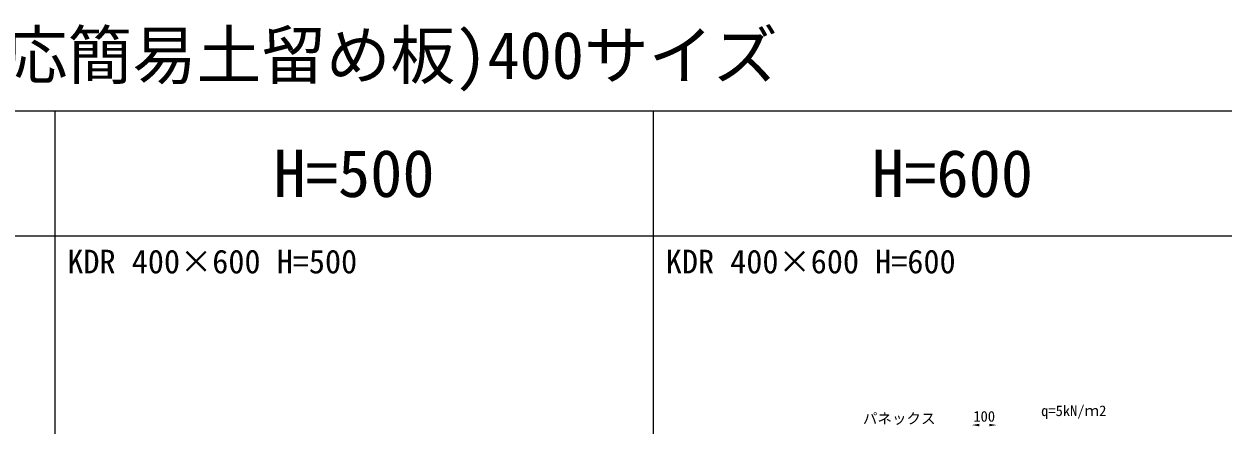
# Model space of a CAD drawing. Units: millimetres at full size; details may follow other scales. Extents: x 172874 to 217143, y 854931 to 903297.
# Drawn here: x 202619 to 207428, y 872772 to 874380 of the extents above; entities that cross this region are included whole.
import ezdxf
from ezdxf.enums import TextEntityAlignment as Align

# ---------------------------------------------------------------- set-up
doc = ezdxf.new("R2010")
doc.units = ezdxf.units.MM
doc.header["$LTSCALE"] = 20
for name, color, linetype, lineweight in [('図枠', 5, 'Continuous', 13), ('寸法線', 7, 'Continuous', 13), ('引出線', 4, 'Continuous', 13)]:
    doc.layers.add(name, color=color, linetype=linetype, lineweight=lineweight)
doc.layers.add('文字', color=7, linetype='Continuous')
doc.styles.add('ＭＳ ゴシック', font='')
doc.styles.get('ＭＳ ゴシック').set_extended_font_data('MS Gothic')

# ---------------------------------------------------------------- blocks, each defined once
blk = doc.blocks.new('filled_arrow')
at = {"color": 0, "linetype": 'Continuous', "lineweight": -2}
blk.add_solid([(7.5, 1.25), (0, 0), (7.5, -1.25)], dxfattribs=at)

msp = doc.modelspace()

# ---------------------------------------------------------------- linework, layer by layer
at = {"layer": '図枠'}
for p, q in [((196742.9, 874031.02), (217142.9, 874031.02)), ((202742.9, 874031.02), (202742.9, 855531.02)), ((205142.9, 874031.02), (205142.9, 855531.02)), ((196742.9, 873531.02), (217142.9, 873531.02))]:
    msp.add_line(p, q, dxfattribs=at)

# ---------------------------------------------------------------- block references
at = {"layer": '寸法線', "xscale": 4, "yscale": 4}
msp.add_blockref('filled_arrow', (206419.9, 872772.07), dxfattribs=at)
at = {"layer": '寸法線', "xscale": 4, "yscale": 4, "rotation": 180}
msp.add_blockref('filled_arrow', (206519.9, 872772.07), dxfattribs=at)

# ---------------------------------------------------------------- texts
at = {"layer": '寸法線', "style": 'ＭＳ ゴシック'}
msp.add_text('100', height=42.72, dxfattribs=at).set_placement((206469.9, 872807.07), align=Align.MIDDLE_CENTER)
at = {"layer": '引出線', "style": 'ＭＳ ゴシック'}
msp.add_text('パネックス', height=42.72, dxfattribs=at).set_placement((206274.69, 872819.62), align=Align.TOP_RIGHT)
at = {"layer": '文字', "style": 'ＭＳ ゴシック'}
for s, height, p in [('パネックス[KDR](車道用)(深溝U字溝対応簡易土留め板)400サイズ', 189.9, (198005.08, 874102.64)), ('KDR 400×600 H=500', 94.94, (202792.9, 873351.52)), ('KDR 400×600 H=600', 94.94, (205192.9, 873351.52)), ('q=5kN/ｍ2', 42.72, (206698.2, 872795.34))]:
    msp.add_text(s, height=height, dxfattribs=at).set_placement(p, align=Align.BOTTOM_LEFT)
for s, p in [('H=500', (203942.9, 873781.02)), ('H=600', (206342.9, 873781.02))]:
    msp.add_text(s, height=189.9, dxfattribs=at).set_placement(p, align=Align.MIDDLE_CENTER)

doc.saveas('drawing.dxf')
